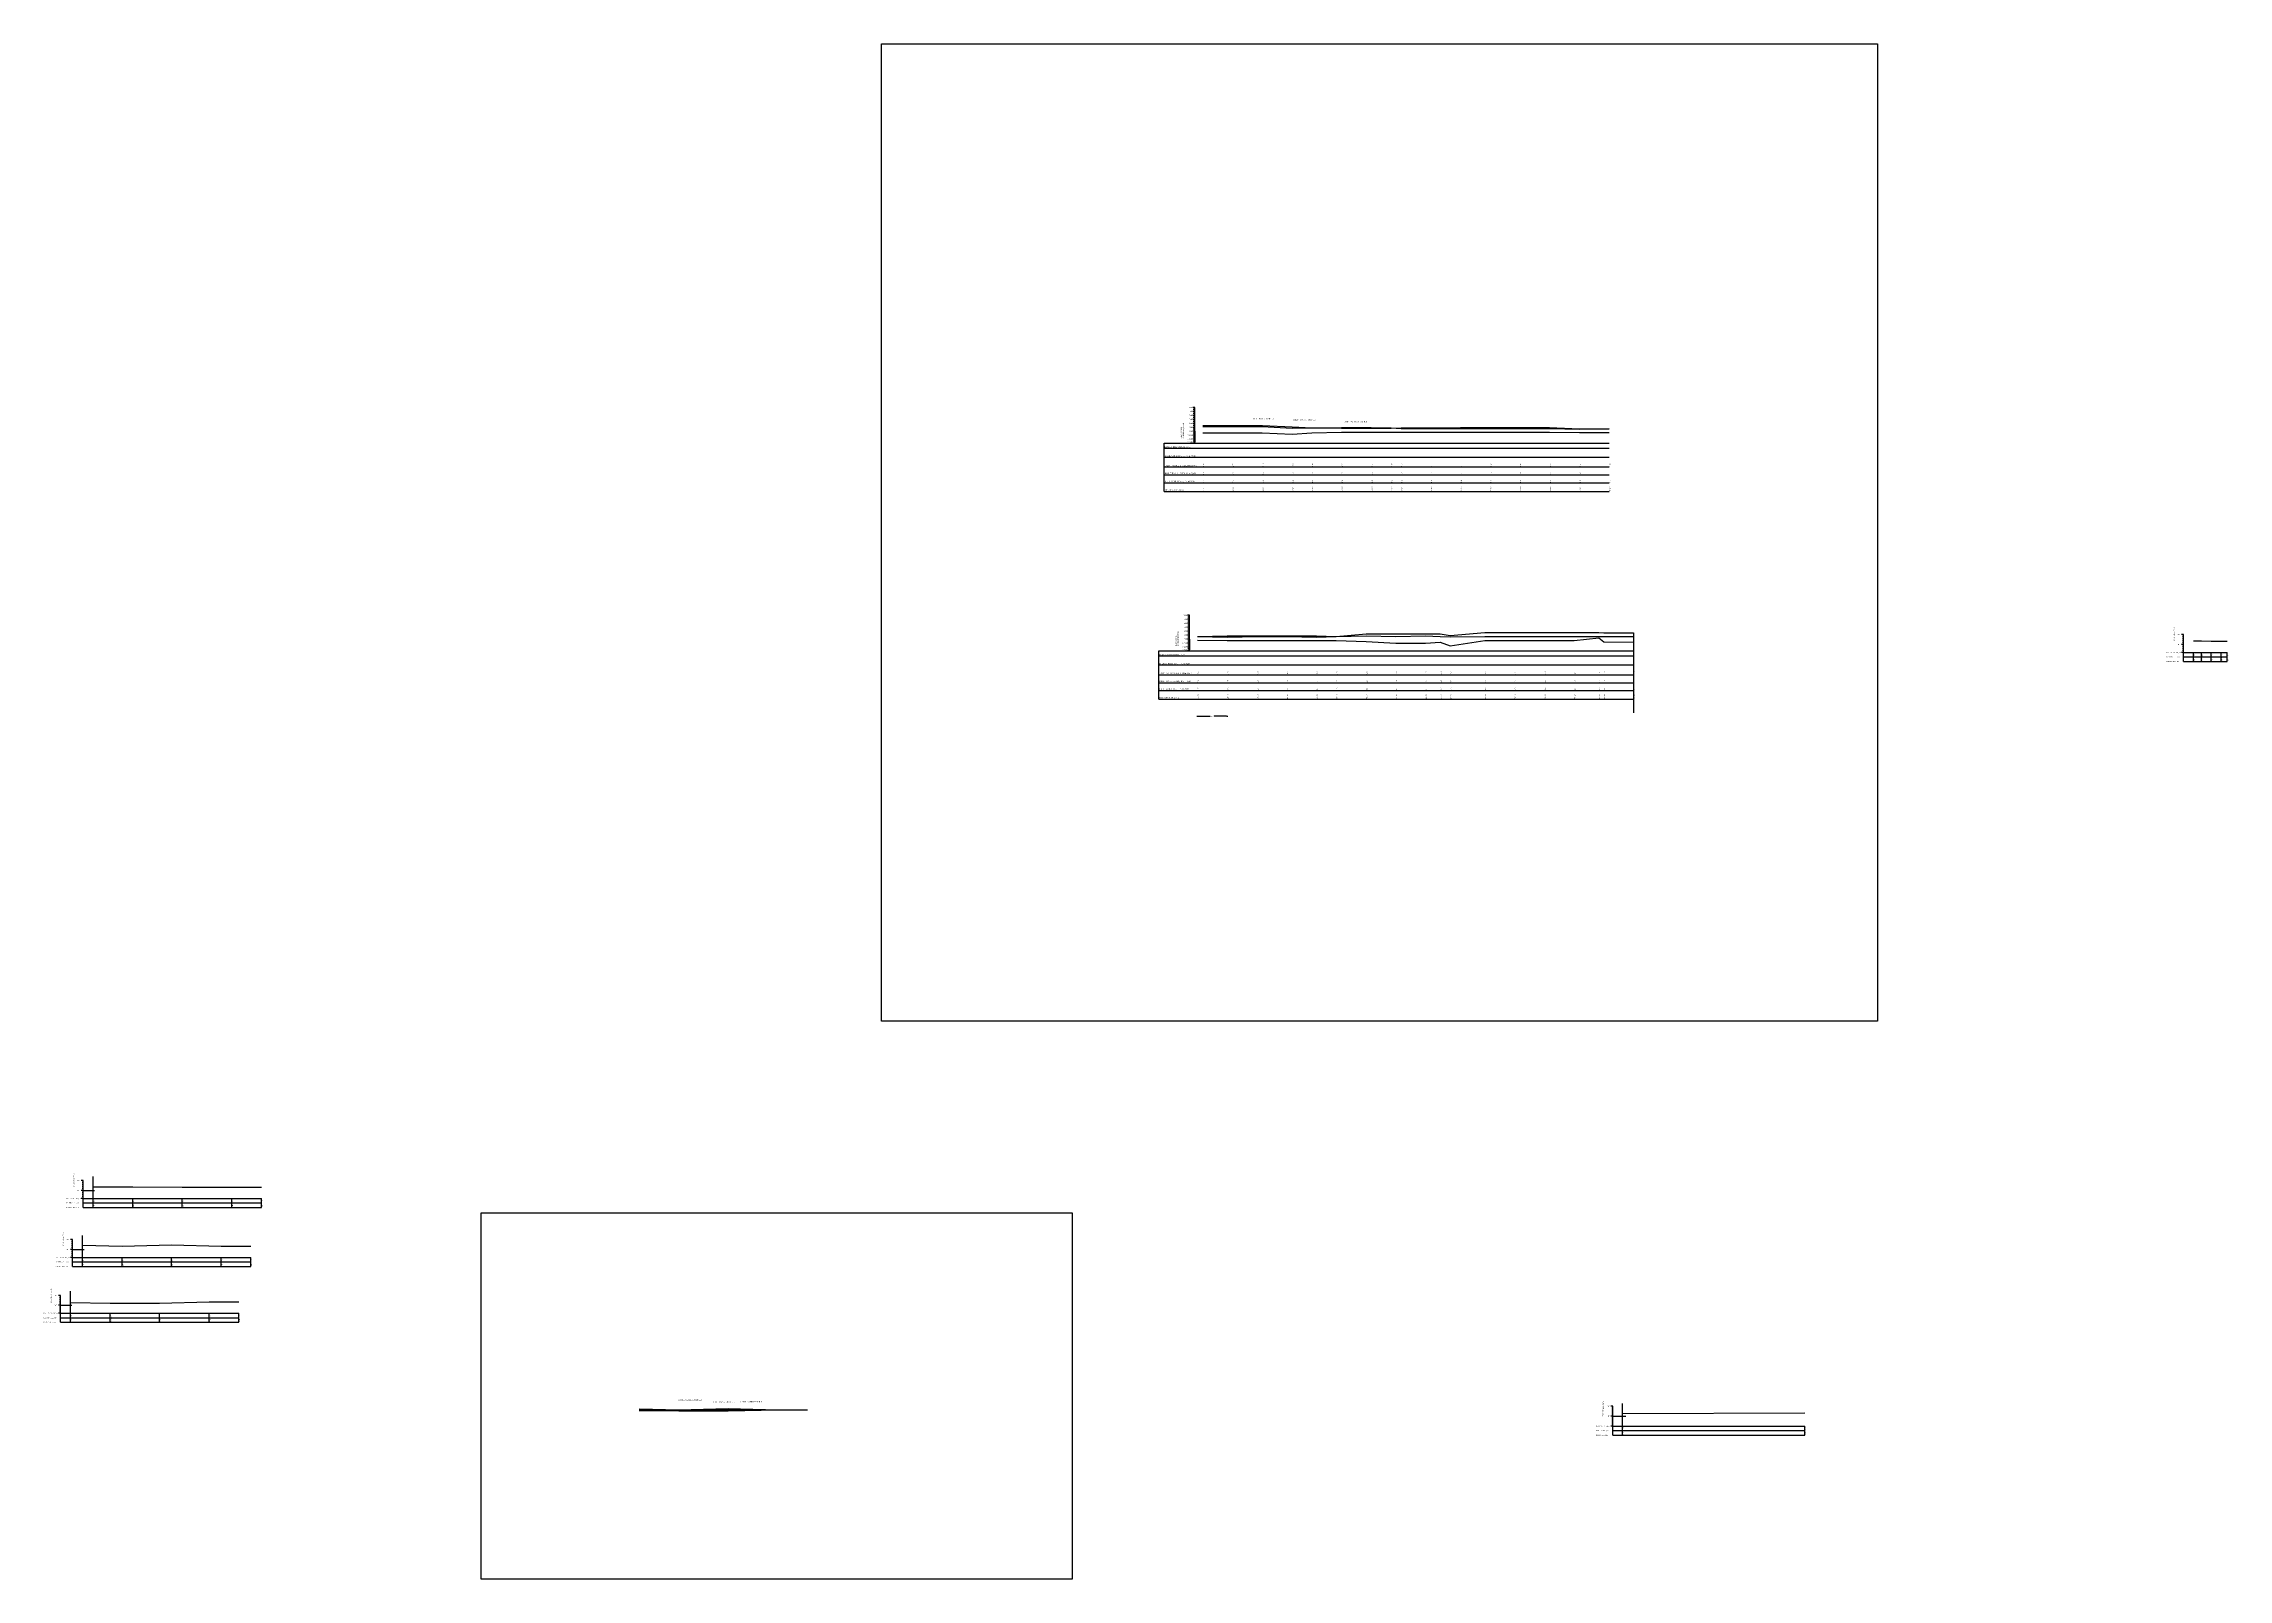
# Model space of a CAD drawing. Header units: metres. Extents: x -148477 to 168932, y -55673 to -2736.
# Drawn here: x -10804 to -9702, y -5423 to -4648 of the extents above; entities that cross this region are included whole.
import ezdxf
from ezdxf.enums import TextEntityAlignment as Align

# ---------------------------------------------------------------- set-up
doc = ezdxf.new("R2010")
doc.units = ezdxf.units.M
doc.styles.add('liza', font='times.ttf', dxfattribs={"height": 2})
doc.styles.get("Standard").update_dxf_attribs({"font": 'times.ttf'})
doc.dimstyles.get("Standard").update_dxf_attribs({"dimtxt": 0.5, "dimasz": 0.4075, "dimexe": 0.364, "dimexo": 0.219, "dimgap": 0.09, "dimtad": 0, "dimdec": 0, "dimlfac": 1000, "dimzin": 0, "dimdsep": 46, "dimtxsty": 'Standard', "dimcen": 0.09, "dimadec": 0, "dimazin": 0, "dimtfac": 1, "dimtdec": 0, "dimtofl": 0, "dimtmove": 0, "dimatfit": 3, "dimfxl": 1, "dimtolj": 1, "dimtzin": 0, "dimarcsym": 0})

# ---------------------------------------------------------------- blocks, each defined once
blk = doc.blocks.new('*D380')
at = {"color": 0, "lineweight": -2, "ltscale": 0.5}
for p, q in [((-10222.4, -4986.9), (-10222.4, -4987.4)), ((-10221.9, -4987), (-10215.7, -4987)), ((-10207.6, -4987), (-10213.8, -4987)), ((-10207.2, -4986.9), (-10207.2, -4987.4))]:
    blk.add_line(p, q, dxfattribs=at)
at = {"color": 0, "linetype": 'Continuous', "lineweight": -3, "ltscale": 0.5}
for points in [[(-10221.9, -4987), (-10221.9, -4987.1), (-10222.4, -4987)], [(-10207.6, -4987), (-10207.6, -4987.1), (-10207.2, -4987)]]:
    blk.add_solid(points, dxfattribs=at)
at = {"layer": 'Defpoints', "color": 0, "linetype": 'Continuous', "lineweight": -3, "ltscale": 0.5}
for p in [(-10222.4, -4978.5), (-10207.2, -4978.5), (-10207.2, -4987)]:
    blk.add_point(p, dxfattribs=at)
at = {"color": 0, "linetype": 'Continuous', "lineweight": -3, "ltscale": 0.5, "insert": (-10214.8, -4987), "char_height": 0.5, "attachment_point": 5}
blk.add_mtext('\\A1;15189', dxfattribs=at)

msp = doc.modelspace()

# ---------------------------------------------------------------- linework, layer by layer
at = {"color": 0, "lineweight": 30}
for p, q in [((-10223.5337, -4831.2953), (-10224.5337, -4831.2953)), ((-10223.5337, -4833.2953), (-10224.5337, -4833.2953)), ((-10223.5337, -4833.2953), (-10224.5337, -4833.2953)), ((-10223.5337, -4833.2953), (-10224.5337, -4833.2953)), ((-10223.5337, -4835.2953), (-10224.5337, -4835.2953)), ((-10223.5337, -4835.2953), (-10224.5337, -4835.2953)), ((-10223.5337, -4837.2953), (-10224.5337, -4837.2953)), ((-10223.5337, -4839.2953), (-10224.5337, -4839.2953)), ((-10223.5337, -4832.2953), (-10224.2837, -4832.2953)), ((-10223.5337, -4834.2953), (-10224.2837, -4834.2953)), ((-10223.5337, -4836.2953), (-10224.2837, -4836.2953)), ((-10223.5337, -4836.2953), (-10224.2837, -4836.2953)), ((-10223.5337, -4838.2953), (-10224.2837, -4838.2953)), ((-10223.5337, -4831.7953), (-10224.0337, -4831.7953)), ((-10223.5337, -4832.7953), (-10224.0337, -4832.7953)), ((-10223.5337, -4833.7953), (-10224.0337, -4833.7953)), ((-10223.5337, -4834.7953), (-10224.0337, -4834.7953)), ((-10223.5337, -4835.7953), (-10224.0337, -4835.7953)), ((-10223.5337, -4835.7953), (-10224.0337, -4835.7953)), ((-10223.5337, -4836.7953), (-10224.0337, -4836.7953)), ((-10223.5337, -4837.7953), (-10224.0337, -4837.7953)), ((-10223.5337, -4838.7953), (-10224.0337, -4838.7953)), ((-10223.5337, -4849.2953), (-10223.5337, -4831.2953)), ((-10239.0337, -4849.2953), (-10014.4368, -4849.2953)), ((-10223.5337, -4841.2953), (-10224.5337, -4841.2953)), ((-10223.5337, -4843.2953), (-10224.5337, -4843.2953)), ((-10223.5337, -4845.2953), (-10224.5337, -4845.2953)), ((-10223.5337, -4847.2953), (-10224.5337, -4847.2953)), ((-10223.5337, -4849.2953), (-10224.5337, -4849.2953)), ((-10223.5337, -4840.2953), (-10224.2837, -4840.2953)), ((-10223.5337, -4842.2953), (-10224.2837, -4842.2953)), ((-10223.5337, -4844.2953), (-10224.2837, -4844.2953)), ((-10223.5337, -4846.2953), (-10224.2837, -4846.2953)), ((-10223.5337, -4848.2953), (-10224.2837, -4848.2953)), ((-10223.5337, -4839.7953), (-10224.0337, -4839.7953)), ((-10223.5337, -4840.7953), (-10224.0337, -4840.7953)), ((-10223.5337, -4841.7953), (-10224.0337, -4841.7953)), ((-10223.5337, -4842.7953), (-10224.0337, -4842.7953)), ((-10223.5337, -4843.7953), (-10224.0337, -4843.7953)), ((-10223.5337, -4844.7953), (-10224.0337, -4844.7953)), ((-10223.5337, -4845.7953), (-10224.0337, -4845.7953)), ((-10223.5337, -4846.7953), (-10224.0337, -4846.7953)), ((-10223.5337, -4847.7953), (-10224.0337, -4847.7953)), ((-10223.5337, -4848.7953), (-10224.0337, -4848.7953)), ((-10239.0337, -4851.7899), (-10014.4368, -4851.7899)), ((-10238.8395, -4856.3425), (-10014.4368, -4856.3425)), ((-10239.0337, -4873.6953), (-10014.4368, -4873.6953)), ((-10226.2162, -4936.1503), (-10227.2162, -4936.1503)), ((-10226.2162, -4938.1503), (-10227.2162, -4938.1503)), ((-10226.2162, -4938.1503), (-10227.2162, -4938.1503)), ((-10226.2162, -4938.1503), (-10227.2162, -4938.1503)), ((-10226.2162, -4937.1503), (-10226.9662, -4937.1503)), ((-10226.2162, -4936.6503), (-10226.7162, -4936.6503)), ((-10226.2162, -4937.6503), (-10226.7162, -4937.6503)), ((-10226.2162, -4938.6503), (-10226.7162, -4938.6503)), ((-10226.2162, -4954.1503), (-10226.2162, -4936.1503)), ((-10226.2162, -4940.1503), (-10227.2162, -4940.1503)), ((-10226.2162, -4940.1503), (-10227.2162, -4940.1503)), ((-10226.2162, -4942.1503), (-10227.2162, -4942.1503)), ((-10226.2162, -4944.1503), (-10227.2162, -4944.1503)), ((-10226.2162, -4946.1503), (-10227.2162, -4946.1503)), ((-10226.2162, -4948.1503), (-10227.2162, -4948.1503)), ((-10226.2162, -4939.1503), (-10226.9662, -4939.1503)), ((-10226.2162, -4941.1503), (-10226.9662, -4941.1503)), ((-10226.2162, -4941.1503), (-10226.9662, -4941.1503)), ((-10226.2162, -4943.1503), (-10226.9662, -4943.1503)), ((-10226.2162, -4945.1503), (-10226.9662, -4945.1503)), ((-10226.2162, -4947.1503), (-10226.9662, -4947.1503)), ((-10226.2162, -4949.1503), (-10226.9662, -4949.1503)), ((-10226.2162, -4939.6503), (-10226.7162, -4939.6503)), ((-10226.2162, -4940.6503), (-10226.7162, -4940.6503)), ((-10226.2162, -4940.6503), (-10226.7162, -4940.6503)), ((-10226.2162, -4941.6503), (-10226.7162, -4941.6503)), ((-10226.2162, -4942.6503), (-10226.7162, -4942.6503)), ((-10226.2162, -4943.6503), (-10226.7162, -4943.6503)), ((-10226.2162, -4944.6503), (-10226.7162, -4944.6503)), ((-10226.2162, -4945.6503), (-10226.7162, -4945.6503)), ((-10226.2162, -4946.6503), (-10226.7162, -4946.6503)), ((-10226.2162, -4947.6503), (-10226.7162, -4947.6503)), ((-10226.2162, -4948.6503), (-10226.7162, -4948.6503)), ((-10226.2162, -4949.6503), (-10226.7162, -4949.6503)), ((-10241.7162, -4954.1503), (-10002.1266, -4954.1503)), ((-10241.7162, -4956.6449), (-10002.1266, -4956.6449)), ((-10226.2162, -4950.1503), (-10227.2162, -4950.1503)), ((-10226.2162, -4952.1503), (-10227.2162, -4952.1503)), ((-10226.2162, -4954.1503), (-10227.2162, -4954.1503)), ((-10226.2162, -4951.1503), (-10226.9662, -4951.1503)), ((-10226.2162, -4953.1503), (-10226.9662, -4953.1503)), ((-10226.2162, -4950.6503), (-10226.7162, -4950.6503)), ((-10226.2162, -4951.6503), (-10226.7162, -4951.6503)), ((-10226.2162, -4952.6503), (-10226.7162, -4952.6503)), ((-10226.2162, -4953.6503), (-10226.7162, -4953.6503)), ((-10241.5219, -4961.1974), (-10002.1266, -4961.1974)), ((-10241.7162, -4978.5503), (-10002.1266, -4978.5503))]:
    msp.add_line(p, q, dxfattribs=at)
at = {"lineweight": 30}
for p, q in [((-10239.0337, -4873.6953), (-10239.0337, -4849.2953)), ((-10223.5337, -4843.2953), (-10223.5337, -4848.7253)), ((-10239.0337, -4861.2953), (-10014.4368, -4861.2953)), ((-10239.0337, -4865.2953), (-10014.4368, -4865.2953)), ((-10239.0337, -4869.2953), (-10014.4368, -4869.2953)), ((-10226.2162, -4948.1503), (-10226.2162, -4953.5803)), ((-10241.7162, -4978.5503), (-10241.7162, -4954.1503)), ((-10241.7162, -4966.1503), (-10002.1266, -4966.1503)), ((-10241.7162, -4970.1503), (-10002.1266, -4970.1503)), ((-10241.7162, -4974.1503), (-10002.1266, -4974.1503))]:
    msp.add_line(p, q, dxfattribs=at)
at = {"color": 0, "linetype": 'Continuous', "lineweight": -3, "ltscale": 0.5}
for p, q in [((-10002.1266, -4944.9463), (-10002.1266, -4985.41)), ((-9724.5921, -4945.8985), (-9725.5921, -4945.8985)), ((-9724.5921, -4946.8985), (-9725.0921, -4946.8985)), ((-9724.5921, -4947.8985), (-9725.0921, -4947.8985)), ((-9724.5921, -4948.8985), (-9725.0921, -4948.8985)), ((-9724.5921, -4959.3985), (-9724.5921, -4945.8985)), ((-9719.5921, -4948.9785), (-9715.5921, -4949.0985)), ((-9715.5921, -4949.0985), (-9710.5921, -4949.2185)), ((-9710.5921, -4949.2185), (-9705.5921, -4949.1385)), ((-9705.5921, -4949.1385), (-9702.5921, -4949.1485)), ((-9724.5921, -4950.8985), (-9725.5921, -4950.8985)), ((-9724.5921, -4954.8985), (-9725.5921, -4954.8985)), ((-9724.5921, -4949.8985), (-9725.0921, -4949.8985)), ((-9724.5921, -4951.8985), (-9725.0921, -4951.8985)), ((-9724.5921, -4952.8985), (-9725.0921, -4952.8985)), ((-9724.5921, -4953.8985), (-9725.0921, -4953.8985)), ((-9724.5921, -4954.8985), (-9702.5921, -4954.8985)), ((-9724.5921, -4957.1485), (-9702.5921, -4957.1485)), ((-9724.5921, -4959.3985), (-9702.5921, -4959.3985)), ((-9719.5921, -4959.3985), (-9719.5921, -4954.8985)), ((-9715.5921, -4959.3985), (-9715.5921, -4954.8985)), ((-9710.5921, -4959.3985), (-9710.5921, -4954.8985)), ((-9705.5921, -4959.3985), (-9705.5921, -4954.8985)), ((-9702.5921, -4959.3985), (-9702.5921, -4954.8985)), ((-10784.4835, -5221.4467), (-10785.4835, -5221.4467)), ((-10784.4835, -5222.4467), (-10784.9835, -5222.4467)), ((-10784.4835, -5223.4467), (-10784.9835, -5223.4467)), ((-10784.4835, -5224.4467), (-10784.9835, -5224.4467)), ((-10784.4835, -5225.4467), (-10784.9835, -5225.4467)), ((-10784.4835, -5234.9467), (-10784.4835, -5221.4467)), ((-10779.4835, -5230.4467), (-10779.4835, -5219.3163)), ((-10784.4835, -5226.4467), (-10785.4835, -5226.4467)), ((-10784.4835, -5230.4467), (-10785.4835, -5230.4467)), ((-10784.4835, -5227.4467), (-10784.9835, -5227.4467)), ((-10784.4835, -5228.4467), (-10784.9835, -5228.4467)), ((-10784.4835, -5229.4467), (-10784.9835, -5229.4467)), ((-10784.4835, -5226.4467), (-10778.6816, -5226.4467)), ((-10784.4835, -5230.4467), (-10694.4835, -5230.4467)), ((-10784.4835, -5232.6967), (-10694.4835, -5232.6967)), ((-10784.4835, -5234.9467), (-10694.4835, -5234.9467)), ((-10779.4835, -5234.9467), (-10779.4835, -5230.4467)), ((-10759.4835, -5234.9467), (-10759.4835, -5230.4467)), ((-10734.4835, -5234.9467), (-10734.4835, -5230.4467)), ((-10709.4835, -5234.9467), (-10709.4835, -5230.4467)), ((-10694.4835, -5234.9467), (-10694.4835, -5230.4467)), ((-10789.855, -5251.218), (-10790.855, -5251.218)), ((-10789.855, -5256.218), (-10790.855, -5256.218)), ((-10789.855, -5252.218), (-10790.355, -5252.218)), ((-10789.855, -5253.218), (-10790.355, -5253.218)), ((-10789.855, -5254.218), (-10790.355, -5254.218)), ((-10789.855, -5255.218), (-10790.355, -5255.218)), ((-10789.855, -5257.218), (-10790.355, -5257.218)), ((-10789.855, -5258.218), (-10790.355, -5258.218)), ((-10789.855, -5264.718), (-10789.855, -5251.218)), ((-10789.855, -5256.218), (-10784.0531, -5256.218)), ((-10784.855, -5260.218), (-10784.855, -5249.0876)), ((-10789.855, -5260.218), (-10790.855, -5260.218)), ((-10789.855, -5259.218), (-10790.355, -5259.218)), ((-10789.855, -5260.218), (-10699.855, -5260.218)), ((-10789.855, -5262.468), (-10699.855, -5262.468)), ((-10789.855, -5264.718), (-10699.855, -5264.718)), ((-10784.855, -5264.718), (-10784.855, -5260.218)), ((-10764.855, -5264.718), (-10764.855, -5260.218)), ((-10739.855, -5264.718), (-10739.855, -5260.218)), ((-10714.855, -5264.718), (-10714.855, -5260.218)), ((-10699.855, -5264.718), (-10699.855, -5260.218)), ((-10795.926, -5279.3546), (-10796.926, -5279.3546)), ((-10795.926, -5280.3546), (-10796.426, -5280.3546)), ((-10795.926, -5292.8546), (-10795.926, -5279.3546)), ((-10790.926, -5288.3546), (-10790.926, -5277.2243)), ((-10795.926, -5284.3546), (-10796.926, -5284.3546)), ((-10795.926, -5288.3546), (-10796.926, -5288.3546)), ((-10795.926, -5281.3546), (-10796.426, -5281.3546)), ((-10795.926, -5282.3546), (-10796.426, -5282.3546)), ((-10795.926, -5283.3546), (-10796.426, -5283.3546)), ((-10795.926, -5285.3546), (-10796.426, -5285.3546)), ((-10795.926, -5286.3546), (-10796.426, -5286.3546)), ((-10795.926, -5287.3546), (-10796.426, -5287.3546)), ((-10795.926, -5284.3546), (-10790.1241, -5284.3546)), ((-10795.926, -5288.3546), (-10705.926, -5288.3546)), ((-10795.926, -5290.6046), (-10705.926, -5290.6046)), ((-10790.926, -5292.8546), (-10790.926, -5288.3546)), ((-10770.926, -5292.8546), (-10770.926, -5288.3546)), ((-10745.926, -5292.8546), (-10745.926, -5288.3546)), ((-10720.926, -5292.8546), (-10720.926, -5288.3546)), ((-10705.926, -5292.8546), (-10705.926, -5288.3546)), ((-10795.926, -5292.8546), (-10705.926, -5292.8546)), ((-10012.6226, -5335.3274), (-10013.6226, -5335.3274)), ((-10012.6226, -5349.8274), (-10012.6226, -5335.3274)), ((-10007.6226, -5345.3274), (-10007.6226, -5333.859)), ((-10012.6226, -5340.3274), (-10013.6226, -5340.3274)), ((-10012.6226, -5345.3274), (-10013.6226, -5345.3274)), ((-10012.6226, -5336.3274), (-10013.1226, -5336.3274)), ((-10012.6226, -5337.3274), (-10013.1226, -5337.3274)), ((-10012.6226, -5338.3274), (-10013.1226, -5338.3274)), ((-10012.6226, -5339.3274), (-10013.1226, -5339.3274)), ((-10012.6226, -5341.3274), (-10013.1226, -5341.3274)), ((-10012.6226, -5342.3274), (-10013.1226, -5342.3274)), ((-10012.6226, -5343.3274), (-10013.1226, -5343.3274)), ((-10012.6226, -5344.3274), (-10013.1226, -5344.3274)), ((-10012.6226, -5340.3274), (-10005.9883, -5340.3274)), ((-10012.6226, -5345.3274), (-9915.6226, -5345.3274)), ((-10007.6226, -5339.0374), (-9915.6226, -5338.6424)), ((-10007.6226, -5349.8274), (-10007.6226, -5345.3274)), ((-9915.6226, -5349.8274), (-9915.6226, -5345.3274)), ((-10012.6226, -5347.5774), (-9915.6226, -5347.5774)), ((-10012.6226, -5349.8274), (-9915.6226, -5349.8274))]:
    msp.add_line(p, q, dxfattribs=at)
for points in [[(-10381.6965, -4647.69), (-9878.9361, -4647.69), (-9878.9361, -5141.0481), (-10381.6965, -5141.0481)], [(-10583.6869, -5237.6991), (-10285.3666, -5237.6991), (-10285.3666, -5422.6315), (-10583.6869, -5422.6315)]]:
    msp.add_lwpolyline(points, close=True, dxfattribs=at)
at = {"color": 0, "lineweight": 30}
for points in [[(-10228.5337, -4846.9953, 0, 0, 0), (-10228.5337, -4839.2487, 0.2767, 0, 0), (-10228.5337, -4838.6953, 0, 0, 0)], [(-10194.0973, -4836.9499, 0, 0, 0), (-10194.8024, -4836.9495, 0, 0, 0), (-10195.3567, -4839.2992, 0.2996, 0, 0), (-10195.6335, -4840.3812, 0, 0, 0)], [(-10231.2162, -4951.8503, 0, 0, 0), (-10231.2162, -4944.1036, 0.2767, 0, 0), (-10231.2162, -4943.5503, 0, 0, 0)], [(-10466.4225, -5333.1925, 0, 0, 0), (-10467.1275, -5333.1921, 0, 0, 0), (-10467.6818, -5335.5418, 0.2996, 0, 0), (-10467.9586, -5336.6238, 0, 0, 0)]]:
    msp.add_lwpolyline(points, format="xyseb", dxfattribs=at)
at = {"color": 1, "lineweight": 30}
for points in [[(-10173.8472, -4837.5288, 0, 0, 0), (-10175.0035, -4837.535, 0, 0, 0), (-10175.623, -4840.5262, 0.2996, 0, 0), (-10175.8522, -4841.6616, 0, 0, 0)], [(-10453.1847, -5333.0179, 0, 0, 0), (-10454.3409, -5333.0241, 0, 0, 0), (-10454.9605, -5336.0153, 0.2996, 0, 0), (-10455.1896, -5337.1507, 0, 0, 0)]]:
    msp.add_lwpolyline(points, format="xyseb", dxfattribs=at)
at = {"color": 5, "lineweight": 30}
for points in [[(-10148.679, -4838.4568, 0, 0, 0), (-10149.551, -4838.4375, 0, 0, 0), (-10150.5266, -4842.5672, 0.2996, 0, 0), (-10150.8201, -4843.8165, 0, 0, 0)], [(-10484.3074, -5332.141, 0, 0, 0), (-10485.1793, -5332.1218, 0, 0, 0), (-10486.1549, -5336.2515, 0.2996, 0, 0), (-10486.4484, -5337.5007, 0, 0, 0)]]:
    msp.add_lwpolyline(points, format="xyseb", dxfattribs=at)
at = {"color": 1, "linetype": 'Continuous', "lineweight": -3, "ltscale": 0.5}
for points in [[(-10219.4441, -4840.9453), (-10204.4441, -4840.9423), (-10189.4441, -4840.9403), (-10174.4441, -4841.7363), (-10164.4441, -4841.6063), (-10149.4441, -4841.7683), (-10134.4441, -4841.7653), (-10124.4441, -4841.7853), (-10119.4441, -4841.4653), (-10104.4441, -4841.4623), (-10089.4441, -4841.4603), (-10074.4441, -4841.4583), (-10059.4441, -4841.4553), (-10044.4441, -4841.4523), (-10029.4441, -4842.0633), (-10014.4441, -4842.0583)], [(-10222.1266, -4946.9133), (-10207.1266, -4946.4433), (-10192.1266, -4946.4403), (-10177.1266, -4946.4383), (-10162.1266, -4946.4353), (-10152.1266, -4946.7803), (-10137.1266, -4946.5833), (-10122.1266, -4946.8333), (-10107.1266, -4946.5703), (-10099.6266, -4946.8403), (-10094.6266, -4947.0803), (-10077.1266, -4946.8203), (-10062.1266, -4946.8183), (-10047.1266, -4946.8153), (-10032.1266, -4946.8123), (-10019.6266, -4946.8103), (-10017.1266, -4946.7813), (-10002.1266, -4946.7863)]]:
    msp.add_lwpolyline(points, dxfattribs=at)
at = {"color": 6, "linetype": 'Continuous', "lineweight": -3, "ltscale": 0.5}
for points in [[(-10219.4441, -4844.0453), (-10204.4441, -4844.0423), (-10189.4441, -4844.0403), (-10174.4441, -4844.6963), (-10164.4441, -4843.9963), (-10149.4441, -4843.7983), (-10134.4441, -4843.7953), (-10124.4441, -4843.6753), (-10119.4441, -4843.7653), (-10104.4441, -4843.7623), (-10089.4441, -4843.7603), (-10074.4441, -4843.7583), (-10059.4441, -4843.7553), (-10044.4441, -4843.7523), (-10029.4441, -4843.9033), (-10014.4441, -4843.8983)], [(-10222.1266, -4948.7533), (-10207.1266, -4948.8333), (-10192.1266, -4948.8303), (-10177.1266, -4948.8283), (-10162.1266, -4948.8253), (-10152.1266, -4948.8303), (-10137.1266, -4949.3033), (-10122.1266, -4950.1333), (-10107.1266, -4950.1303), (-10099.6266, -4949.7403), (-10094.6266, -4951.5513), (-10077.1266, -4948.8603), (-10062.1266, -4948.8583), (-10047.1266, -4948.8553), (-10032.1266, -4948.8583), (-10019.6266, -4947.4503), (-10017.1266, -4949.6203), (-10002.1266, -4949.6253)], [(-10790.926, -5283.0246), (-10770.926, -5283.1946), (-10745.926, -5283.2046), (-10720.926, -5282.6046), (-10705.926, -5282.6146)], [(-10503.9455, -5337.5018), (-10483.9455, -5337.6718), (-10458.9455, -5337.6818), (-10433.9455, -5337.0818), (-10418.9455, -5337.0918)]]:
    msp.add_lwpolyline(points, dxfattribs=at)
at = {"color": 3, "linetype": 'Continuous', "lineweight": -3, "ltscale": 0.5}
for points in [[(-10219.4368, -4840.3853), (-10204.4368, -4840.3823), (-10189.4368, -4840.3803), (-10174.4368, -4841.0363), (-10164.4368, -4841.5363), (-10149.4368, -4841.4583), (-10134.4368, -4841.4553), (-10124.4368, -4841.4653), (-10119.4368, -4841.9353), (-10104.4368, -4841.9323), (-10089.4368, -4841.9303), (-10074.4368, -4841.9283), (-10059.4368, -4841.9253), (-10044.4368, -4841.9223), (-10029.4368, -4842.2033), (-10014.4368, -4841.9283)], [(-10222.1266, -4946.7833), (-10207.1266, -4947.2233), (-10192.1266, -4946.8803), (-10177.1266, -4946.8783), (-10162.1266, -4947.2153), (-10152.1266, -4946.7703), (-10137.1266, -4945.5433), (-10122.1266, -4945.5333), (-10107.1266, -4945.5303), (-10099.6266, -4945.4503), (-10094.6266, -4946.2903), (-10077.1266, -4944.8903), (-10062.1266, -4944.8883), (-10047.1266, -4944.8853), (-10032.1266, -4944.8823), (-10019.6266, -4944.8803), (-10017.1266, -4944.9413), (-10002.1266, -4944.9463)], [(-10784.855, -5254.048), (-10764.855, -5254.448), (-10739.855, -5253.798), (-10714.855, -5254.448), (-10699.855, -5254.448)], [(-10503.9455, -5336.6618), (-10483.9455, -5337.0618), (-10458.9455, -5336.4118), (-10433.9455, -5337.0618), (-10418.9455, -5337.0618)]]:
    msp.add_lwpolyline(points, dxfattribs=at)
at = {"color": 2, "linetype": 'Continuous', "lineweight": -3, "ltscale": 0.5}
for points in [[(-10779.4835, -5224.5267), (-10759.4835, -5224.6467), (-10734.4835, -5224.7667), (-10709.4835, -5224.6867), (-10694.4835, -5224.6967)], [(-10503.9455, -5336.9118), (-10483.9455, -5337.0318), (-10458.9455, -5337.1518), (-10433.9455, -5337.0718), (-10418.9455, -5337.0818)]]:
    msp.add_lwpolyline(points, dxfattribs=at)

# ---------------------------------------------------------------- texts
at = {"color": 0, "lineweight": 30}
for s, p in [('IN METRE (PWD)', (-10229.0337, -4846.8653)), ('ELEVATION', (-10230.0337, -4846.8653)), ('ELEVATION', (-10232.7162, -4951.7203)), ('IN METRE (PWD)', (-10231.7162, -4951.7203))]:
    msp.add_text(s, height=0.65, rotation=90, dxfattribs=at).set_placement(p)
for s, p in [('12.00', (-10224.6337, -4831.6203)), ('10.00', (-10224.6337, -4833.6203)), ('4.00', (-10224.6337, -4839.6203)), ('8.00', (-10224.6337, -4835.6203)), ('6.00', (-10224.6337, -4837.6203)), ('(-)2.00', (-10224.6337, -4845.6203)), ('(-)4.00', (-10224.6337, -4847.5453)), ('(-)6.00', (-10224.6337, -4849.0797)), ('0.00', (-10224.6337, -4843.6203)), ('2.00', (-10224.6337, -4841.6203)), ('12.00', (-10227.3162, -4936.4753)), ('10.00', (-10227.3162, -4938.4753)), ('(-)2.00', (-10227.3162, -4950.4753)), ('4.00', (-10227.3162, -4944.4753)), ('8.00', (-10227.3162, -4940.4753)), ('0.00', (-10227.3162, -4948.4753)), ('6.00', (-10227.3162, -4942.4753)), ('2.00', (-10227.3162, -4946.4753)), ('(-)4.00', (-10227.3162, -4952.4003)), ('(-)6.00', (-10227.3162, -4953.9346))]:
    msp.add_text(s, height=0.65, dxfattribs=at).set_placement(p, align=Align.RIGHT)
at = {"color": 0, "lineweight": 30, "char_height": 0.7, "attachment_point": 1}
for s, insert in [('LEFT BANK PROFILE', (-10194.0325, -4836.5737)), ('DESIGN BED WIDTH, IN M', (-10238.8359, -4850.8012)), ('EXISTING BED LEVEL, IN m PWD', (-10238.7159, -4860.2382)), ('DESIGN BED LEVEL, IN m PWD', (-10238.6452, -4855.3896)), ('LEFT BANK LEVEL, IN m PWD', (-10238.6839, -4868.1628)), ('RIGHT BANK LEVEL, IN m PWD', (-10238.661, -4864.2131)), ('DISTANCE, IN (KM)', (-10238.6056, -4872.5559)), ('DESIGN BED WIDTH, IN M', (-10241.5183, -4955.6562)), ('DESIGN BED LEVEL, IN m PWD', (-10241.3277, -4960.2446)), ('EXISTING BED LEVEL, IN m PWD', (-10241.3984, -4965.0931)), ('RIGHT BANK LEVEL, IN m PWD', (-10241.3435, -4969.0681)), ('LEFT BANK LEVEL, IN m PWD', (-10241.3663, -4973.0178)), ('DISTANCE, IN (KM)', (-10241.288, -4977.4109)), ('LEFT BANK PROFILE', (-10466.3576, -5332.8163))]:
    msp.add_mtext(s, dxfattribs=dict(at, insert=insert))
at = {"color": 1, "lineweight": 30, "char_height": 0.7, "attachment_point": 1}
for insert in [(-10173.7244, -4837.1894), (-10453.0618, -5332.6785)]:
    msp.add_mtext('RIGHT BANK PROFILE', dxfattribs=dict(at, insert=insert))
at = {"color": 5, "lineweight": 30, "char_height": 0.7, "attachment_point": 1}
for insert in [(-10148.5474, -4838.0414), (-10484.1758, -5331.7256)]:
    msp.add_mtext('EXISTING BED PROFILE', dxfattribs=dict(at, insert=insert))
at = {"color": 0, "linetype": 'Continuous', "lineweight": -3, "ltscale": 0.5, "char_height": 0.5, "attachment_point": 1, "rotation": 90, "style": 'liza'}
for s, insert, width in [('-0.75', (-10219.3441, -4861.1953), 2.15), ('-0.75', (-10204.3441, -4861.1953), 2.15), ('-0.74', (-10189.3441, -4861.1953), 2.15), ('-1.40', (-10174.3441, -4861.1953), 2.15), ('-0.70', (-10164.3441, -4861.1953), 2.15), ('-0.50', (-10149.3441, -4861.1953), 2.15), ('-0.50', (-10134.3441, -4861.1953), 2.15), ('-0.38', (-10124.3441, -4861.1953), 2.15), ('-0.47', (-10119.3441, -4861.1953), 2.15), ('-0.47', (-10104.3441, -4861.1953), 2.15), ('-0.47', (-10089.3441, -4861.1953), 2.15), ('-0.46', (-10074.3441, -4861.1953), 2.15), ('-0.46', (-10059.3441, -4861.1953), 2.15), ('-0.46', (-10044.3441, -4861.1953), 2.15), ('-0.61', (-10029.3441, -4861.1953), 2.15), ('-0.60', (-10014.3441, -4861.1953), 2.15), ('0.00', (-10219.3441, -4873.5953), 2.15), ('2.35', (-10219.3441, -4865.1953), 2.15), ('2.91', (-10219.3441, -4869.1953), 2.15), ('300.00', (-10204.3441, -4873.5953), 2.15), ('2.35', (-10204.3441, -4865.1953), 2.15), ('2.91', (-10204.3441, -4869.1953), 2.15), ('600.00', (-10189.3441, -4873.5953), 2.15), ('2.36', (-10189.3441, -4865.1953), 2.15), ('2.91', (-10189.3441, -4869.1953), 2.15), ('900.00', (-10174.3441, -4873.5953), 2.15), ('1.56', (-10174.3441, -4865.1953), 2.15), ('2.26', (-10174.3441, -4869.1953), 2.15), ('1100.00', (-10164.3441, -4873.5953), 2.15), ('1.69', (-10164.3441, -4865.1953), 2.15), ('1.76', (-10164.3441, -4869.1953), 2.15), ('1.84', (-10149.3441, -4869.1953), 2.15), ('1400.00', (-10149.3441, -4873.5953), 2.15), ('1.53', (-10149.3441, -4865.1953), 2.15), ('1.84', (-10134.3441, -4869.1953), 2.15), ('1700.00', (-10134.3441, -4873.5953), 2.15), ('1.53', (-10134.3441, -4865.1953), 2.15), ('1.83', (-10124.3441, -4869.1953), 2.15), ('1900.00', (-10124.3441, -4873.5953), 2.15), ('1.51', (-10124.3441, -4865.1953), 2.15), ('1.83', (-10119.3441, -4865.1953), 2.15), ('2000.00', (-10119.3441, -4873.5953), 2.15), ('1.36', (-10119.3441, -4869.1953), 2.15), ('1.83', (-10104.3441, -4865.1953), 2.15), ('2300.00', (-10104.3441, -4873.5953), 2.15), ('1.36', (-10104.3441, -4869.1953), 2.15), ('1.84', (-10089.3441, -4865.1953), 2.15), ('2600.00', (-10089.3441, -4873.5953), 2.15), ('1.36', (-10089.3441, -4869.1953), 2.15), ('1.84', (-10074.3441, -4865.1953), 2.15), ('2900.00', (-10074.3441, -4873.5953), 2.15), ('1.37', (-10074.3441, -4869.1953), 2.15), ('1.84', (-10059.3441, -4865.1953), 2.15), ('3200.00', (-10059.3441, -4873.5953), 2.15), ('1.37', (-10059.3441, -4869.1953), 2.15), ('1.84', (-10044.3441, -4865.1953), 2.15), ('3500.00', (-10044.3441, -4873.5953), 2.15), ('1.37', (-10044.3441, -4869.1953), 2.15), ('1.09', (-10029.3441, -4869.1953), 2.15), ('3800.00', (-10029.3441, -4873.5953), 2.15), ('1.23', (-10029.3441, -4865.1953), 2.15), ('4100.00', (-10014.3441, -4873.5953), 2.15), ('1.24', (-10014.3441, -4865.1953), 2.15), ('1.37', (-10014.3441, -4869.1953), 2.15), ('ELEVATION (m PWD)', (-9729.5921, -4949.8985), 10), ('0.00', (-9719.4921, -4959.2985), 2.15), ('1.92', (-9719.4921, -4957.0485), 2.15), ('1.80', (-9715.4921, -4957.0485), 2.15), ('4.00', (-9715.4921, -4959.2985), 2.15), ('1.68', (-9710.4921, -4957.0485), 2.15), ('9.00', (-9710.4921, -4959.2985), 2.15), ('14.00', (-9705.4921, -4959.2985), 2.15), ('1.76', (-9705.4921, -4957.0485), 2.15), ('17.00', (-9702.4921, -4959.2985), 2.15), ('1.75', (-9702.4921, -4957.0485), 2.15), ('-0.60', (-10222.0266, -4966.0503), 2.15), ('1.24', (-10222.0266, -4970.0503), 2.15), ('-0.68', (-10207.0266, -4966.0503), 2.15), ('1.71', (-10207.0266, -4970.0503), 2.15), ('-0.68', (-10192.0266, -4966.0503), 2.15), ('1.71', (-10192.0266, -4970.0503), 2.15), ('-0.68', (-10177.0266, -4966.0503), 2.15), ('1.71', (-10177.0266, -4970.0503), 2.15), ('-0.68', (-10162.0266, -4966.0503), 2.15), ('1.72', (-10162.0266, -4970.0503), 2.15), ('-0.68', (-10152.0266, -4966.0503), 2.15), ('1.37', (-10152.0266, -4970.0503), 2.15), ('-1.15', (-10137.0266, -4966.0503), 2.15), ('1.57', (-10137.0266, -4970.0503), 2.15), ('-1.98', (-10122.0266, -4966.0503), 2.15), ('1.32', (-10122.0266, -4970.0503), 2.15), ('-1.98', (-10107.0266, -4966.0503), 2.15), ('1.58', (-10107.0266, -4970.0503), 2.15), ('-1.59', (-10099.5266, -4966.0503), 2.15), ('1.31', (-10099.5266, -4970.0503), 2.15), ('-3.40', (-10094.5266, -4966.0503), 2.15), ('1.07', (-10094.5266, -4970.0503), 2.15), ('-0.71', (-10077.0266, -4966.0503), 2.15), ('1.33', (-10077.0266, -4970.0503), 2.15), ('-0.71', (-10062.0266, -4966.0503), 2.15), ('1.33', (-10062.0266, -4970.0503), 2.15), ('-0.70', (-10047.0266, -4966.0503), 2.15), ('1.34', (-10047.0266, -4970.0503), 2.15), ('-0.71', (-10032.0266, -4966.0503), 2.15), ('1.34', (-10032.0266, -4970.0503), 2.15), ('0.70', (-10019.5266, -4966.0503), 2.15), ('1.34', (-10019.5266, -4970.0503), 2.15), ('1.37', (-10017.0266, -4970.0503), 2.15), ('-1.47', (-10017.0266, -4966.0503), 2.15), ('1.36', (-10002.0266, -4970.0503), 2.15), ('-1.47', (-10002.0266, -4966.0503), 2.15), ('4100.00', (-10222.0266, -4978.4503), 2.15), ('1.37', (-10222.0266, -4974.0503), 2.15), ('0.93', (-10207.0266, -4974.0503), 2.15), ('4400.00', (-10207.0266, -4978.4503), 2.15), ('4700.00', (-10192.0266, -4978.4503), 2.15), ('1.27', (-10192.0266, -4974.0503), 2.15), ('5000.00', (-10177.0266, -4978.4503), 2.15), ('1.27', (-10177.0266, -4974.0503), 2.15), ('0.93', (-10162.0266, -4974.0503), 2.15), ('5300.00', (-10162.0266, -4978.4503), 2.15), ('1.38', (-10152.0266, -4974.0503), 2.15), ('5500.00', (-10152.0266, -4978.4503), 2.15), ('5800.00', (-10137.0266, -4978.4503), 2.15), ('2.61', (-10137.0266, -4974.0503), 2.15), ('6100.00', (-10122.0266, -4978.4503), 2.15), ('2.62', (-10122.0266, -4974.0503), 2.15), ('6400.00', (-10107.0266, -4978.4503), 2.15), ('2.62', (-10107.0266, -4974.0503), 2.15), ('2.70', (-10099.5266, -4974.0503), 2.15), ('6550.50', (-10099.5266, -4978.4503), 2.15), ('1.86', (-10094.5266, -4974.0503), 2.15), ('6650.50', (-10094.5266, -4978.4503), 2.15), ('7000.00', (-10077.0266, -4978.4503), 2.15), ('3.26', (-10077.0266, -4974.0503), 2.15), ('7300.00', (-10062.0266, -4978.4503), 2.15), ('3.26', (-10062.0266, -4974.0503), 2.15), ('7600.00', (-10047.0266, -4978.4503), 2.15), ('3.26', (-10047.0266, -4974.0503), 2.15), ('7900.00', (-10032.0266, -4978.4503), 2.15), ('3.27', (-10032.0266, -4974.0503), 2.15), ('8150.50', (-10019.5266, -4978.4503), 2.15), ('3.27', (-10019.5266, -4974.0503), 2.15), ('8200.00', (-10017.0266, -4978.4503), 2.15), ('3.21', (-10017.0266, -4974.0503), 2.15), ('3.20', (-10002.0266, -4974.0503), 2.15), ('8500.00', (-10002.0266, -4978.4503), 2.15), ('ELEVATION (m PWD)', (-10789.4835, -5225.4467), 10), ('0.00', (-10779.3835, -5234.8467), 2.15), ('1.92', (-10779.3835, -5232.5967), 2.15), ('1.80', (-10759.3835, -5232.5967), 2.15), ('20.00', (-10759.3835, -5234.8467), 2.15), ('1.68', (-10734.3835, -5232.5967), 2.15), ('45.00', (-10734.3835, -5234.8467), 2.15), ('70.00', (-10709.3835, -5234.8467), 2.15), ('1.76', (-10709.3835, -5232.5967), 2.15), ('85.00', (-10694.3835, -5234.8467), 2.15), ('1.75', (-10694.3835, -5232.5967), 2.15), ('ELEVATION (m PWD)', (-10794.855, -5255.218), 10), ('0.00', (-10784.755, -5264.618), 2.15), ('2.17', (-10784.755, -5262.368), 2.15), ('20.00', (-10764.755, -5264.618), 2.15), ('1.77', (-10764.755, -5262.368), 2.15), ('45.00', (-10739.755, -5264.618), 2.15), ('2.42', (-10739.755, -5262.368), 2.15), ('70.00', (-10714.755, -5264.618), 2.15), ('1.77', (-10714.755, -5262.368), 2.15), ('85.00', (-10699.755, -5264.618), 2.15), ('1.77', (-10699.755, -5262.368), 2.15), ('ELEVATION (m PWD)', (-10800.926, -5283.3546), 10), ('0.00', (-10790.826, -5292.7546), 2.15), ('1.33', (-10790.826, -5290.5046), 2.15), ('20.00', (-10770.826, -5292.7546), 2.15), ('1.16', (-10770.826, -5290.5046), 2.15), ('45.00', (-10745.826, -5292.7546), 2.15), ('1.15', (-10745.826, -5290.5046), 2.15), ('70.00', (-10720.826, -5292.7546), 2.15), ('1.75', (-10720.826, -5290.5046), 2.15), ('85.00', (-10705.826, -5292.7546), 2.15), ('1.74', (-10705.826, -5290.5046), 2.15), ('ELEVATION (m PWD)', (-10017.6226, -5340.3274), 10), ('1.29', (-10007.5226, -5347.4774), 2.15), ('1.68', (-9915.5226, -5347.4774), 2.15), ('0.00', (-10007.5226, -5349.7274), 2.15), ('92.00', (-9915.5226, -5349.7274), 2.15)]:
    msp.add_mtext(s, dxfattribs=dict(at, insert=insert, width=width))
at = {"color": 0, "linetype": 'Continuous', "lineweight": -3, "ltscale": 0.5, "char_height": 0.5, "attachment_point": 1, "style": 'liza'}
for s, insert, width in [('5.00', (-9727.5921, -4945.6485), 2), ('DATUM AT -4.00 (m)', (-9733.0921, -4954.6485), 7.5), ('EXISTING R.L. (m)', (-9733.0921, -4956.8985), 7.5), ('DISTANCE IN (m)', (-9733.0921, -4959.1485), 7.5), ('0.00', (-9727.5921, -4950.6485), 2), ('5.00', (-10787.4835, -5221.1967), 2), ('DATUM AT -4.00 (m)', (-10792.9835, -5230.1967), 7.5), ('EXISTING R.L. (m)', (-10792.9835, -5232.4467), 7.5), ('DISTANCE IN (m)', (-10792.9835, -5234.6967), 7.5), ('0.00', (-10787.4835, -5226.1967), 2), ('0.00', (-10792.855, -5255.968), 2), ('5.00', (-10792.855, -5250.968), 2), ('DATUM AT -4.00 (m)', (-10798.355, -5259.968), 7.5), ('EXISTING R.L. (m)', (-10798.355, -5262.218), 7.5), ('DISTANCE IN (m)', (-10798.355, -5264.468), 7.5), ('5.00', (-10798.926, -5279.1046), 2), ('DATUM AT -4.00 (m)', (-10804.426, -5288.1046), 7.5), ('EXISTING R.L. (m)', (-10804.426, -5290.3546), 7.5), ('0.00', (-10798.926, -5284.1046), 2), ('DISTANCE IN (m)', (-10804.426, -5292.6046), 7.5), ('5.00', (-10015.6226, -5335.0774), 2), ('DATUM AT -5.00 (m)', (-10021.1226, -5345.0774), 7.5), ('0.00', (-10015.6226, -5340.0774), 2), ('EXISTING R.L. (m)', (-10021.1226, -5347.3274), 7.5), ('DISTANCE IN (m)', (-10021.1226, -5349.5774), 7.5)]:
    msp.add_mtext(s, dxfattribs=dict(at, insert=insert, width=width))

# ---------------------------------------------------------------- dimensions: what is measured, and where the dimension line sits
at = {"linetype": 'Continuous', "lineweight": -3, "ltscale": 0.5}
dim = msp.add_linear_dim(base=(-10207.1618, -4987.0185), p1=(-10222.3508, -4978.4777), p2=(-10207.1618, -4978.4777), dimstyle='Standard', override={"dimfxl": 0.15, "dimfxlon": 1}, dxfattribs=at)
dim.commit()
dim.dimension.update_dxf_attribs({"geometry": '*D380', "text_midpoint": (-10214.7563, -4987.0185)})

doc.saveas('drawing.dxf')
